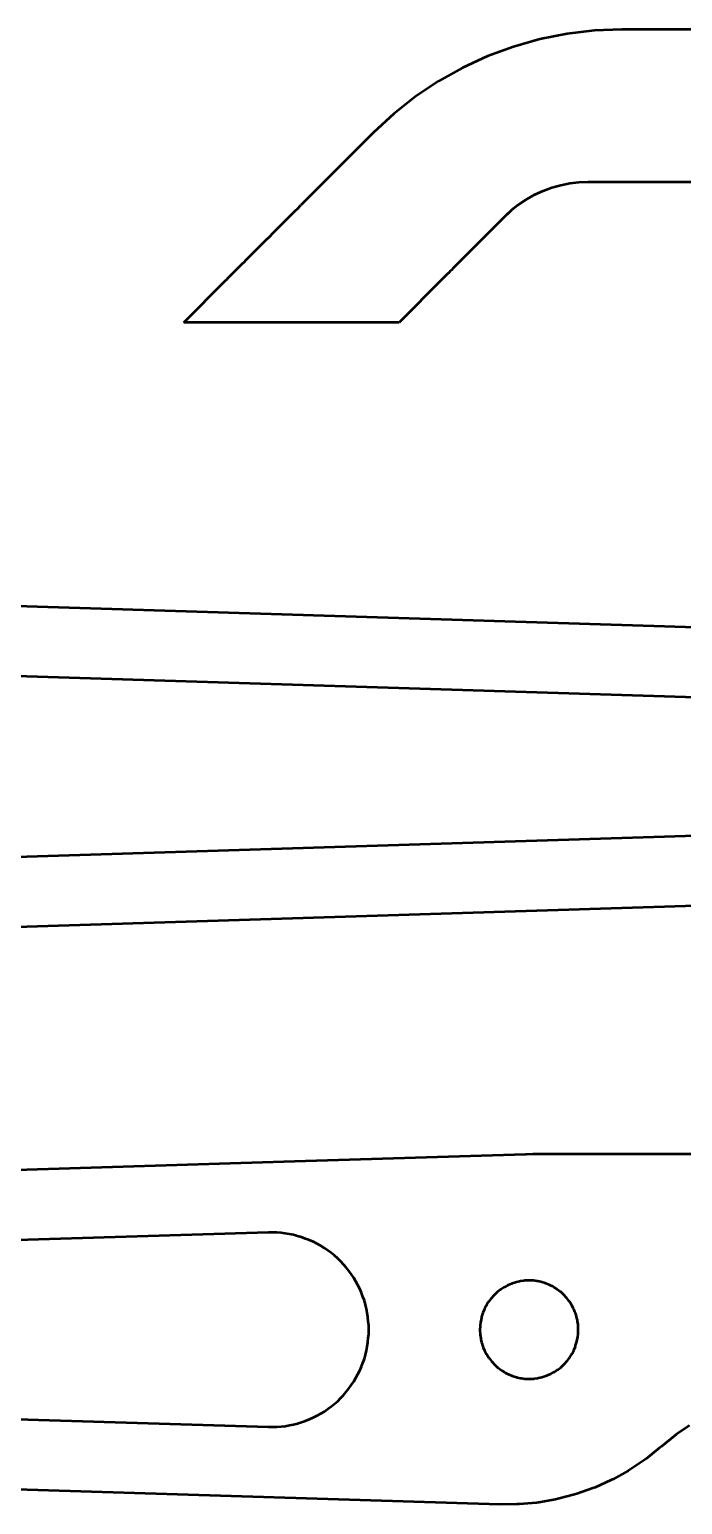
# Paper-space layout 'Presentación1' of a CAD drawing. Header units: millimetres. Extents: x 81 to 218, y 35 to 176.
# Drawn here: x 152.8 to 180.7, y 34.6 to 97.6 of the extents above; entities that cross this region are included whole.
import ezdxf

# ---------------------------------------------------------------- set-up
doc = ezdxf.new("R2010")
doc.units = ezdxf.units.MM
doc.layers.add('Visible (ISO)', color=7, linetype='Continuous', lineweight=50)

psp = doc.layouts.new('Presentación1')

# ---------------------------------------------------------------- linework, layer by layer
at = {"layer": 'Visible (ISO)'}
for p, q in [((178.138, 97.594), (176.961, 97.548)), ((201.448, 97.594), (178.138, 97.594)), ((174.636, 97.18), (173.503, 96.86)), ((175.791, 97.41), (174.636, 97.18)), ((176.961, 97.548), (175.791, 97.41)), ((172.398, 96.452), (171.328, 95.959)), ((173.503, 96.86), (172.398, 96.452)), ((171.328, 95.959), (170.3, 95.384)), ((170.3, 95.384), (169.321, 94.729)), ((169.321, 94.729), (168.396, 94)), ((168.396, 94), (167.531, 93.201)), ((167.531, 93.201), (164.425, 90.094)), ((174.418, 90.549), (174.775, 90.714)), ((174.775, 90.714), (175.143, 90.85)), ((175.143, 90.85), (175.521, 90.956)), ((175.521, 90.956), (175.906, 91.033)), ((175.906, 91.033), (176.296, 91.079)), ((176.296, 91.079), (176.688, 91.094)), ((176.688, 91.094), (198.565, 91.094)), ((164.262, 89.932), (164.425, 90.094)), ((173.749, 90.139), (173.458, 89.909)), ((173.688, 90.094), (173.486, 89.935)), ((173.688, 90.094), (173.749, 90.139)), ((173.749, 90.139), (174.076, 90.357)), ((174.076, 90.357), (174.418, 90.549)), ((163.573, 89.242), (163.806, 89.475)), ((163.806, 89.475), (163.853, 89.523)), ((163.853, 89.523), (164.026, 89.696)), ((164.026, 89.696), (164.155, 89.825)), ((164.155, 89.825), (164.233, 89.903)), ((164.233, 89.903), (164.262, 89.932)), ((172.935, 89.413), (172.796, 89.273)), ((172.942, 89.419), (172.935, 89.413)), ((173.101, 89.579), (172.942, 89.419)), ((173.153, 89.63), (173.101, 89.579)), ((173.441, 89.894), (173.153, 89.63)), ((173.274, 89.746), (173.153, 89.63)), ((173.303, 89.774), (173.274, 89.746)), ((173.441, 89.894), (173.303, 89.774)), ((173.442, 89.895), (173.441, 89.894)), ((173.47, 89.92), (173.442, 89.895)), ((173.486, 89.935), (173.47, 89.92)), ((162.937, 88.606), (163.095, 88.765)), ((163.095, 88.765), (163.228, 88.898)), ((163.228, 88.898), (163.333, 89.003)), ((163.333, 89.003), (163.538, 89.208)), ((163.538, 89.208), (163.573, 89.242)), ((172.288, 88.765), (172.153, 88.63)), ((172.663, 89.14), (172.288, 88.765)), ((172.747, 89.224), (172.663, 89.14)), ((172.796, 89.273), (172.747, 89.224)), ((162.436, 88.106), (162.638, 88.307)), ((162.638, 88.307), (162.672, 88.341)), ((162.672, 88.341), (162.862, 88.532)), ((162.862, 88.532), (162.937, 88.606)), ((171.83, 88.307), (171.647, 88.124)), ((171.885, 88.362), (171.83, 88.307)), ((172.055, 88.532), (171.885, 88.362)), ((172.153, 88.63), (172.055, 88.532)), ((161.765, 87.434), (161.876, 87.545)), ((161.876, 87.545), (161.897, 87.567)), ((161.897, 87.567), (162.042, 87.712)), ((162.042, 87.712), (162.052, 87.721)), ((162.052, 87.721), (162.226, 87.895)), ((162.226, 87.895), (162.23, 87.9)), ((162.23, 87.9), (162.425, 88.094)), ((162.425, 88.094), (162.436, 88.106)), ((171.069, 87.546), (170.967, 87.444)), ((171.102, 87.579), (171.069, 87.546)), ((171.235, 87.712), (171.102, 87.579)), ((171.258, 87.735), (171.235, 87.712)), ((171.418, 87.895), (171.258, 87.735)), ((171.439, 87.916), (171.418, 87.895)), ((171.617, 88.094), (171.439, 87.916)), ((171.647, 88.124), (171.617, 88.094)), ((159.425, 85.094), (161.225, 86.894)), ((161.225, 86.894), (161.273, 86.942)), ((161.273, 86.942), (161.295, 86.965)), ((161.295, 86.965), (161.328, 86.998)), ((161.328, 86.998), (161.379, 87.049)), ((161.379, 87.049), (161.392, 87.062)), ((161.392, 87.062), (161.466, 87.136)), ((161.466, 87.136), (161.479, 87.148)), ((161.479, 87.148), (161.552, 87.221)), ((161.552, 87.221), (161.594, 87.264)), ((161.594, 87.264), (161.65, 87.32)), ((161.65, 87.32), (161.727, 87.396)), ((161.727, 87.396), (161.765, 87.434)), ((170.469, 86.947), (168.617, 85.094)), ((170.487, 86.964), (170.469, 86.947)), ((170.526, 87.003), (170.487, 86.964)), ((170.572, 87.049), (170.526, 87.003)), ((170.59, 87.067), (170.572, 87.049)), ((170.665, 87.142), (170.59, 87.067)), ((170.671, 87.148), (170.665, 87.142)), ((170.752, 87.229), (170.671, 87.148)), ((170.787, 87.264), (170.752, 87.229)), ((170.852, 87.329), (170.787, 87.264)), ((170.919, 87.396), (170.852, 87.329)), ((170.967, 87.444), (170.919, 87.396)), ((162.489, 85.094), (159.425, 85.094)), ((168.617, 85.094), (162.489, 85.094)), ((132.377, 73.612), (211.627, 71.138)), ((200.292, 68.49), (142.6, 70.291)), ((144.85, 62.059), (202.542, 63.86)), ((210.886, 61.119), (132.725, 58.679)), ((94.017, 47.102), (164.15, 49.292)), ((164.15, 49.292), (174.017, 49.6)), ((174.017, 49.6), (174.055, 49.601)), ((174.055, 49.601), (174.329, 49.605)), ((174.329, 49.605), (204.875, 49.605)), ((163.043, 46.256), (132.673, 45.308)), ((163.225, 46.254), (163.043, 46.256)), ((163.403, 46.252), (163.225, 46.254)), ((163.584, 46.234), (163.403, 46.252)), ((163.76, 46.216), (163.584, 46.234)), ((163.939, 46.183), (163.76, 46.216)), ((164.114, 46.15), (163.939, 46.183)), ((164.289, 46.101), (164.114, 46.15)), ((164.46, 46.053), (164.289, 46.101)), ((164.631, 45.989), (164.46, 46.053)), ((164.797, 45.927), (164.631, 45.989)), ((164.961, 45.849), (164.797, 45.927)), ((165.121, 45.772), (164.961, 45.849)), ((165.278, 45.68), (165.121, 45.772)), ((165.431, 45.59), (165.278, 45.68)), ((165.58, 45.485), (165.431, 45.59)), ((165.724, 45.382), (165.58, 45.485)), ((165.863, 45.264), (165.724, 45.382)), ((165.998, 45.149), (165.863, 45.264)), ((166.126, 45.019), (165.998, 45.149)), ((166.251, 44.893), (166.126, 45.019)), ((166.367, 44.753), (166.251, 44.893)), ((166.48, 44.616), (166.367, 44.753)), ((166.584, 44.467), (166.48, 44.616)), ((166.685, 44.321), (166.584, 44.467)), ((166.776, 44.163), (166.685, 44.321)), ((166.864, 44.009), (166.776, 44.163)), ((173.454, 44.078), (173.418, 44.063)), ((173.591, 44.121), (173.454, 44.078)), ((173.629, 44.133), (173.591, 44.121)), ((173.769, 44.164), (173.629, 44.133)), ((173.808, 44.173), (173.769, 44.164)), ((173.95, 44.192), (173.808, 44.173)), ((173.99, 44.197), (173.95, 44.192)), ((174.133, 44.203), (173.99, 44.197)), ((174.173, 44.205), (174.133, 44.203)), ((174.316, 44.199), (174.173, 44.205)), ((174.356, 44.197), (174.316, 44.199)), ((174.498, 44.178), (174.356, 44.197)), ((174.537, 44.173), (174.498, 44.178)), ((174.677, 44.142), (174.537, 44.173)), ((174.716, 44.133), (174.677, 44.142)), ((174.853, 44.09), (174.716, 44.133)), ((174.891, 44.078), (174.853, 44.09)), ((175.023, 44.023), (174.891, 44.078)), ((166.94, 43.844), (166.864, 44.009)), ((167.014, 43.683), (166.94, 43.844)), ((167.076, 43.511), (167.014, 43.683)), ((167.137, 43.344), (167.076, 43.511)), ((172.564, 43.455), (172.54, 43.423)), ((172.661, 43.56), (172.564, 43.455)), ((172.688, 43.59), (172.661, 43.56)), ((172.794, 43.687), (172.688, 43.59)), ((172.823, 43.714), (172.794, 43.687)), ((172.937, 43.801), (172.823, 43.714)), ((172.968, 43.825), (172.937, 43.801)), ((173.089, 43.902), (172.968, 43.825)), ((173.123, 43.923), (173.089, 43.902)), ((173.25, 43.99), (173.123, 43.923)), ((173.285, 44.008), (173.25, 43.99)), ((173.418, 44.063), (173.285, 44.008)), ((175.06, 44.008), (175.023, 44.023)), ((175.187, 43.942), (175.06, 44.008)), ((175.223, 43.923), (175.187, 43.942)), ((175.344, 43.846), (175.223, 43.923)), ((175.377, 43.825), (175.344, 43.846)), ((175.491, 43.738), (175.377, 43.825)), ((175.523, 43.714), (175.491, 43.738)), ((175.628, 43.617), (175.523, 43.714)), ((175.658, 43.59), (175.628, 43.617)), ((175.755, 43.484), (175.658, 43.59)), ((175.781, 43.455), (175.755, 43.484)), ((175.869, 43.341), (175.781, 43.455)), ((167.183, 43.168), (167.137, 43.344)), ((167.229, 42.997), (167.183, 43.168)), ((167.26, 42.817), (167.229, 42.997)), ((167.291, 42.643), (167.26, 42.817)), ((172.199, 42.823), (172.187, 42.785)), ((172.254, 42.956), (172.199, 42.823)), ((172.269, 42.992), (172.254, 42.956)), ((172.336, 43.12), (172.269, 42.992)), ((172.354, 43.155), (172.336, 43.12)), ((172.431, 43.276), (172.354, 43.155)), ((172.453, 43.309), (172.431, 43.276)), ((172.54, 43.423), (172.453, 43.309)), ((175.893, 43.309), (175.869, 43.341)), ((175.97, 43.188), (175.893, 43.309)), ((175.991, 43.155), (175.97, 43.188)), ((176.058, 43.028), (175.991, 43.155)), ((176.076, 42.992), (176.058, 43.028)), ((176.131, 42.86), (176.076, 42.992)), ((176.146, 42.823), (176.131, 42.86)), ((176.189, 42.686), (176.146, 42.823)), ((167.307, 42.461), (167.291, 42.643)), ((167.322, 42.285), (167.307, 42.461)), ((167.322, 42.102), (167.322, 42.285)), ((172.079, 42.248), (172.073, 42.105)), ((172.081, 42.288), (172.079, 42.248)), ((172.099, 42.43), (172.081, 42.288)), ((172.105, 42.47), (172.099, 42.43)), ((172.136, 42.609), (172.105, 42.47)), ((172.144, 42.648), (172.136, 42.609)), ((172.187, 42.785), (172.144, 42.648)), ((176.201, 42.648), (176.189, 42.686)), ((176.232, 42.508), (176.201, 42.648)), ((176.241, 42.47), (176.232, 42.508)), ((176.26, 42.327), (176.241, 42.47)), ((176.265, 42.288), (176.26, 42.327)), ((176.271, 42.145), (176.265, 42.288)), ((167.259, 41.387), (167.291, 41.567)), ((167.291, 41.567), (167.306, 41.744)), ((167.306, 41.744), (167.322, 41.925)), ((167.322, 41.925), (167.322, 42.102)), ((172.073, 42.105), (172.074, 42.065)), ((172.074, 42.065), (172.081, 41.922)), ((172.081, 41.922), (172.086, 41.882)), ((172.086, 41.882), (172.105, 41.74)), ((172.105, 41.74), (172.113, 41.701)), ((172.113, 41.701), (172.144, 41.561)), ((172.144, 41.561), (172.156, 41.523)), ((176.158, 41.425), (176.201, 41.561)), ((176.201, 41.561), (176.21, 41.6)), ((176.21, 41.6), (176.241, 41.74)), ((176.241, 41.74), (176.246, 41.78)), ((176.246, 41.78), (176.265, 41.922)), ((176.265, 41.922), (176.266, 41.962)), ((176.266, 41.962), (176.273, 42.105)), ((176.273, 42.105), (176.271, 42.145)), ((167.137, 40.865), (167.182, 41.037)), ((167.182, 41.037), (167.229, 41.213)), ((167.229, 41.213), (167.259, 41.387)), ((172.156, 41.523), (172.199, 41.387)), ((172.199, 41.387), (172.215, 41.35)), ((172.215, 41.35), (172.269, 41.217)), ((172.269, 41.217), (172.288, 41.182)), ((172.288, 41.182), (172.354, 41.055)), ((172.354, 41.055), (172.375, 41.021)), ((172.375, 41.021), (172.453, 40.9)), ((175.893, 40.9), (175.914, 40.934)), ((175.914, 40.934), (175.991, 41.055)), ((175.991, 41.055), (176.01, 41.09)), ((176.01, 41.09), (176.076, 41.217)), ((176.076, 41.217), (176.091, 41.254)), ((176.091, 41.254), (176.146, 41.387)), ((176.146, 41.387), (176.158, 41.425)), ((166.864, 40.201), (166.938, 40.362)), ((166.938, 40.362), (167.014, 40.527)), ((167.014, 40.527), (167.075, 40.694)), ((167.075, 40.694), (167.137, 40.865)), ((172.453, 40.9), (172.477, 40.869)), ((172.477, 40.869), (172.564, 40.755)), ((172.564, 40.755), (172.591, 40.726)), ((172.591, 40.726), (172.688, 40.62)), ((172.688, 40.62), (172.717, 40.593)), ((172.717, 40.593), (172.823, 40.496)), ((172.823, 40.496), (172.854, 40.472)), ((172.854, 40.472), (172.968, 40.385)), ((172.968, 40.385), (173.002, 40.363)), ((173.002, 40.363), (173.123, 40.286)), ((175.223, 40.286), (175.256, 40.308)), ((175.256, 40.308), (175.377, 40.385)), ((175.377, 40.385), (175.409, 40.409)), ((175.409, 40.409), (175.523, 40.496)), ((175.523, 40.496), (175.552, 40.523)), ((175.552, 40.523), (175.658, 40.62)), ((175.658, 40.62), (175.685, 40.649)), ((175.685, 40.649), (175.781, 40.755)), ((175.781, 40.755), (175.806, 40.787)), ((175.806, 40.787), (175.893, 40.9)), ((166.48, 39.593), (166.581, 39.739)), ((166.581, 39.739), (166.685, 39.889)), ((166.685, 39.889), (166.773, 40.043)), ((166.773, 40.043), (166.864, 40.201)), ((173.123, 40.286), (173.158, 40.268)), ((173.158, 40.268), (173.285, 40.202)), ((173.285, 40.202), (173.322, 40.186)), ((173.322, 40.186), (173.454, 40.131)), ((173.454, 40.131), (173.492, 40.12)), ((173.492, 40.12), (173.629, 40.076)), ((173.629, 40.076), (173.668, 40.068)), ((173.668, 40.068), (173.808, 40.037)), ((173.808, 40.037), (173.848, 40.032)), ((173.848, 40.032), (173.99, 40.013)), ((173.99, 40.013), (174.03, 40.011)), ((174.03, 40.011), (174.173, 40.005)), ((174.173, 40.005), (174.213, 40.007)), ((174.213, 40.007), (174.356, 40.013)), ((174.356, 40.013), (174.395, 40.018)), ((174.395, 40.018), (174.537, 40.037)), ((174.537, 40.037), (174.576, 40.045)), ((174.576, 40.045), (174.716, 40.076)), ((174.716, 40.076), (174.754, 40.088)), ((174.754, 40.088), (174.891, 40.131)), ((174.891, 40.131), (174.928, 40.147)), ((174.928, 40.147), (175.06, 40.202)), ((175.06, 40.202), (175.096, 40.22)), ((175.096, 40.22), (175.223, 40.286)), ((165.859, 38.943), (165.998, 39.061)), ((165.998, 39.061), (166.123, 39.187)), ((166.123, 39.187), (166.251, 39.317)), ((166.251, 39.317), (166.364, 39.453)), ((166.364, 39.453), (166.48, 39.593)), ((133.472, 38.877), (163.043, 37.954)), ((164.957, 38.359), (165.121, 38.437)), ((165.121, 38.437), (165.274, 38.527)), ((165.274, 38.527), (165.431, 38.619)), ((165.431, 38.619), (165.576, 38.722)), ((165.576, 38.722), (165.724, 38.828)), ((165.724, 38.828), (165.859, 38.943)), ((163.043, 37.954), (163.22, 37.956)), ((163.22, 37.956), (163.403, 37.958)), ((163.403, 37.958), (163.579, 37.976)), ((163.579, 37.976), (163.76, 37.994)), ((163.76, 37.994), (163.935, 38.026)), ((163.935, 38.026), (164.114, 38.06)), ((164.114, 38.06), (164.285, 38.107)), ((164.285, 38.107), (164.46, 38.156)), ((164.46, 38.156), (164.626, 38.219)), ((164.626, 38.219), (164.797, 38.282)), ((164.797, 38.282), (164.957, 38.359)), ((181.026, 38.021), (180.447, 37.625)), ((180.371, 37.563), (179.825, 37.122)), ((180.447, 37.625), (180.371, 37.563)), ((172.918, 34.644), (103.748, 36.803)), ((179.09, 36.541), (178.484, 36.131)), ((179.176, 36.598), (179.09, 36.541)), ((179.745, 37.057), (179.176, 36.598)), ((179.825, 37.122), (179.745, 37.057)), ((178.395, 36.08), (177.757, 35.722)), ((178.484, 36.131), (178.395, 36.08)), ((176.9, 35.341), (176.212, 35.094)), ((176.997, 35.376), (176.9, 35.341)), ((177.663, 35.679), (176.997, 35.376)), ((177.757, 35.722), (177.663, 35.679)), ((173.65, 34.652), (172.918, 34.644)), ((173.753, 34.653), (173.65, 34.652)), ((174.481, 34.721), (173.753, 34.653)), ((174.584, 34.731), (174.481, 34.721)), ((175.304, 34.86), (174.584, 34.731)), ((175.405, 34.879), (175.304, 34.86)), ((176.112, 35.067), (175.405, 34.879)), ((176.212, 35.094), (176.112, 35.067))]:
    psp.add_line(p, q, dxfattribs=at)

doc.saveas('drawing.dxf')
